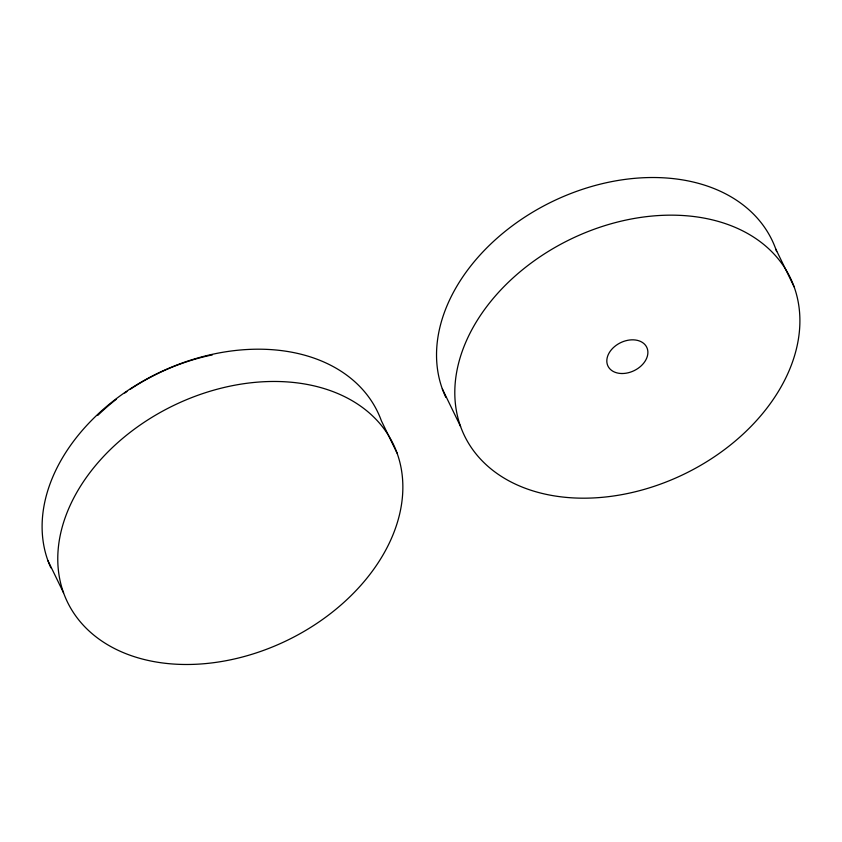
<?xml version="1.0" encoding="UTF-8"?>
<svg xmlns="http://www.w3.org/2000/svg" width="842" height="842" viewBox="0 0 842 842"><rect width="100%" height="100%" fill="white"/><g stroke="black" fill="none" stroke-linecap="round" stroke-linejoin="round"><path stroke-width="1.26" d="M775.829 249.179L794.111 286.827A181.051 130.457 -25.9 0 1 582.359 498.18A181.051 130.457 -25.9 0 1 505.589 285.006A181.051 130.457 -25.9 0 1 794.111 286.827M442.313 388.878L460.595 426.515M397.066 453.122A181.051 130.457 -25.9 0 0 108.555 451.312A181.051 130.457 -25.9 0 0 185.314 664.485A181.051 130.457 -25.9 0 0 397.066 453.122L381.405 420.863A181.051 130.457 -25.9 0 0 165.337 369.785A181.051 130.457 -25.9 0 0 50.857 567.824M47.889 560.551L63.56 592.821M445.839 397.34A181.051 130.457 -25.9 0 1 560.519 197.775A181.051 130.457 -25.9 0 1 776.65 251.558M97.861 415.317A172.431 124.248 -25.9 0 1 116.354 399.245M124.774 393.014A172.431 124.248 -25.9 0 1 126.921 391.519M130.163 389.33A172.431 124.248 -25.9 0 1 212.363 354.892M621.996 373.522A21.555 15.535 -25.9 0 0 647.203 348.356A21.555 15.535 -25.9 0 0 612.86 348.135A21.555 15.535 -25.9 0 0 621.996 373.522"/></g></svg>
